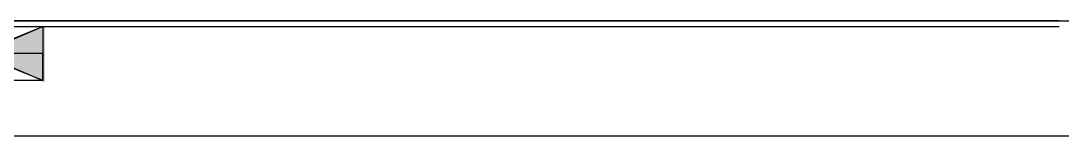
# Model space of a CAD drawing. Header units: millimetres. Extents: x 5 to 415, y 48 to 251.
# Drawn here: x 289.43 to 298.97, y 219.55 to 220.61 of the extents above; entities that cross this region are included whole.
import ezdxf

# ---------------------------------------------------------------- set-up
doc = ezdxf.new("R2010")
doc.units = ezdxf.units.MM
doc.layers.add('H', color=7, linetype='Continuous')
doc.layers.add('P', color=7, linetype='Continuous')

msp = doc.modelspace()

# ---------------------------------------------------------------- hatches: boundary and pattern name
at = {"layer": 'H', "linetype": 'Continuous'}
msp.add_hatch(color=256, dxfattribs=at).paths.add_polyline_path([(289.648, 220.045), (289.048, 220.31), (289.648, 220.557), (289.648, 220.045)])

# ---------------------------------------------------------------- linework, layer by layer
at = {"layer": 'P'}
for points in [[(29.704, 220.61), (308.134, 220.61)], [(298.944, 220.61), (270.669, 220.61)], [(270.669, 220.557), (298.944, 220.557)], [(288.413, 220.557), (289.631, 220.557)], [(289.631, 220.063), (288.413, 220.557)], [(288.413, 220.063), (289.631, 220.557)], [(289.048, 220.31), (289.631, 220.557)], [(289.631, 220.557), (289.631, 220.31)], [(289.631, 220.557), (289.631, 220.063)], [(289.631, 220.31), (289.048, 220.31)], [(289.631, 220.31), (289.048, 220.31)], [(289.048, 220.31), (289.631, 220.063)], [(289.631, 220.063), (289.631, 220.31)], [(289.631, 220.063), (288.413, 220.063)], [(358.599, 219.551), (115.094, 219.551)]]:
    msp.add_lwpolyline(points, dxfattribs=at)

doc.saveas('drawing.dxf')
